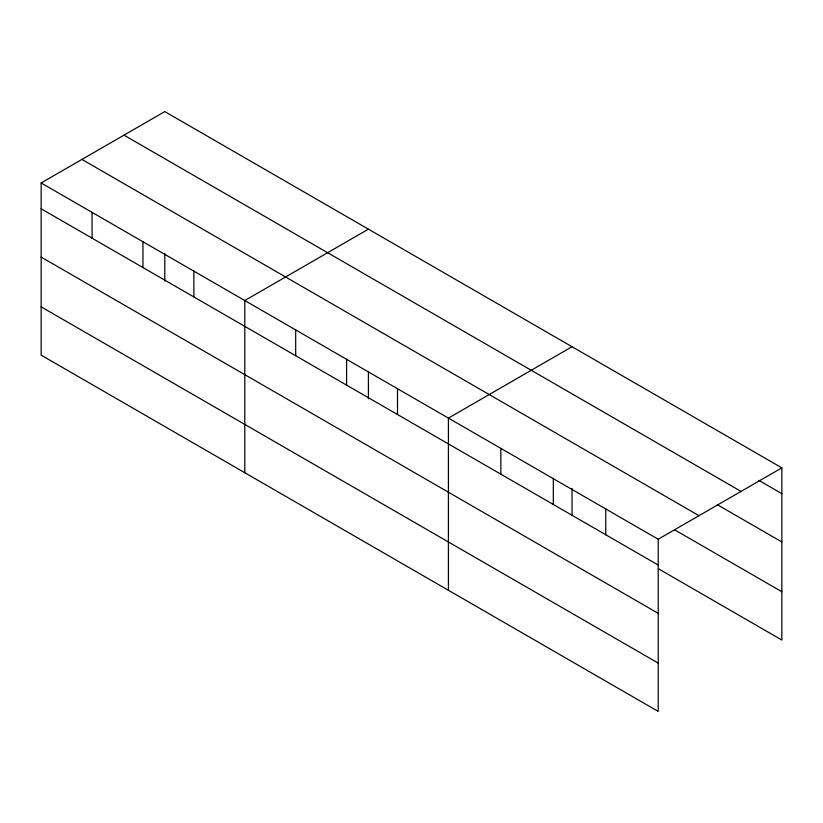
<?xml version="1.0" encoding="UTF-8"?>
<svg xmlns="http://www.w3.org/2000/svg" width="823" height="823" viewBox="0 0 823 823"><rect width="100%" height="100%" fill="white"/><g stroke="black" fill="none" stroke-linecap="round" stroke-linejoin="round"><path stroke-width="1.23" d="M658.215 613.341L658.215 539.23L41.15 182.973L41.15 355.145L658.215 711.411L658.215 613.341L41.15 257.085M658.369 568.734L781.85 640.027L781.85 467.855L164.785 111.589L41.15 182.973M368.416 229.154L244.781 300.539L244.781 472.711M572.047 346.72L448.412 418.105L448.412 590.276M658.215 539.23L781.85 467.855M758.899 480.406L781.85 493.656M123.985 135.147L741.05 491.403M717.378 504.736L781.85 541.956M81.95 159.415L699.015 515.682M674.767 529.899L781.85 591.727M41.15 208.785L658.215 565.041M41.15 306.845L658.215 663.101M605.759 508.953L605.759 534.755M572.047 488.389L572.047 515.085M553.313 478.667L553.313 504.478M500.857 448.391L500.857 474.192M397.499 388.713L397.499 414.525M368.416 372.099L368.416 398.795M346.596 359.322L346.596 385.133M295.683 329.93L295.683 355.742M193.868 271.148L193.868 296.959M164.785 253.258L164.785 281.229M142.965 241.756L142.965 267.568M92.053 212.365L92.053 238.176"/></g></svg>
